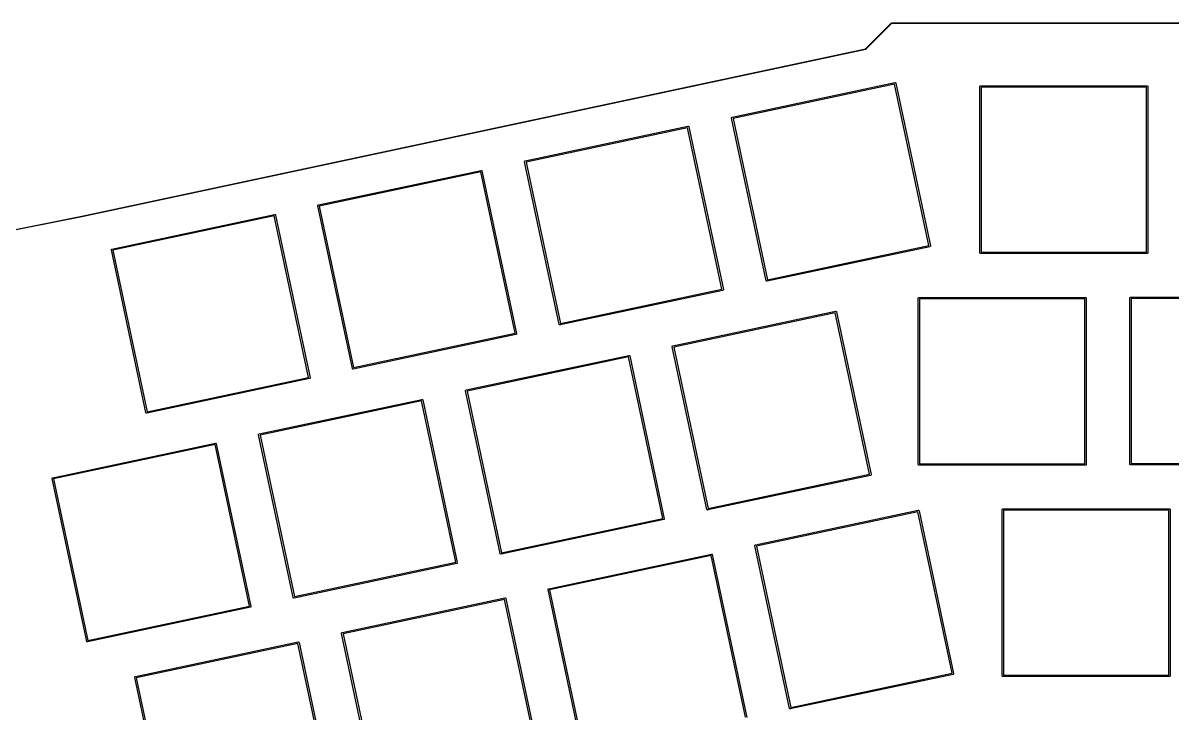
# Model space of a CAD drawing. Extents: x 25 to 394, y -191 to -72.
# Drawn here: x 194.3 to 297.9, y -134.7 to -72.5 of the extents above; entities that cross this region are included whole.
import ezdxf

# ---------------------------------------------------------------- set-up
doc = ezdxf.new("R2010")
doc.units = 0
doc.layers.add('BLACK', color=7, linetype='CONTINUOUS')

msp = doc.modelspace()

# ---------------------------------------------------------------- linework, layer by layer
at = {"layer": 'BLACK', "linetype": 'CONTINUOUS'}
for p, q in [((272.592, -72.4926), (272.593, -72.4916)), ((272.593, -72.4916), (272.595, -72.4898)), ((272.595, -72.4898), (272.597, -72.4885)), ((272.597, -72.4885), (272.599, -72.4873)), ((272.597, -72.4885), (272.597, -72.4885)), ((272.597, -72.4885), (272.597, -72.4885)), ((272.599, -72.4873), (272.601, -72.4862)), ((272.601, -72.4862), (272.603, -72.4855)), ((272.601, -72.4862), (272.601, -72.4862)), ((272.601, -72.4862), (272.601, -72.4862)), ((272.603, -72.4855), (272.606, -72.4847)), ((272.606, -72.4847), (272.608, -72.4845)), ((272.606, -72.4847), (272.606, -72.4847)), ((272.606, -72.4847), (272.606, -72.4847)), ((272.608, -72.4845), (272.611, -72.4843)), ((272.611, -72.4843), (272.612, -72.4844)), ((272.612, -72.4844), (394.174, -72.4869)), ((270.27, -74.8169), (272.592, -72.4926)), ((272.621, -72.5344), (270.301, -74.8565)), ((394.15, -72.5369), (272.621, -72.5344)), ((199.634, -89.8966), (270.27, -74.8169)), ((270.287, -74.8646), (199.645, -89.9453)), ((270.288, -74.8645), (270.287, -74.8646)), ((270.289, -74.8641), (270.288, -74.8645)), ((270.29, -74.8637), (270.289, -74.864)), ((270.289, -74.864), (270.289, -74.8641)), ((270.292, -74.863), (270.29, -74.8637)), ((270.293, -74.8629), (270.292, -74.863)), ((270.292, -74.863), (270.292, -74.863)), ((270.295, -74.8618), (270.293, -74.8629)), ((270.297, -74.8607), (270.295, -74.8618)), ((270.299, -74.859), (270.297, -74.8605)), ((270.297, -74.8605), (270.297, -74.8606)), ((270.297, -74.8606), (270.297, -74.8607)), ((270.3, -74.8583), (270.299, -74.8584)), ((270.299, -74.8584), (270.299, -74.859)), ((270.301, -74.8573), (270.3, -74.8583)), ((270.301, -74.8565), (270.301, -74.8573)), ((258.257, -80.9736), (272.924, -77.8559)), ((272.893, -77.9851), (258.337, -81.0791)), ((275.987, -92.5411), (272.893, -77.9851)), ((272.924, -77.8559), (272.927, -77.855)), ((272.927, -77.855), (272.93, -77.8546)), ((272.93, -77.8546), (272.939, -77.8536)), ((272.93, -77.8546), (272.93, -77.8546)), ((272.939, -77.8536), (272.939, -77.8536)), ((272.939, -77.8536), (272.951, -77.8546)), ((272.951, -77.8546), (272.962, -77.8579)), ((272.962, -77.8579), (272.972, -77.8634)), ((272.972, -77.8634), (272.982, -77.8707)), ((272.982, -77.8707), (272.989, -77.8798)), ((272.989, -77.8798), (272.995, -77.8901)), ((272.995, -77.8901), (272.997, -77.8969)), ((272.997, -77.8969), (272.999, -77.9014)), ((272.999, -77.9014), (272.999, -77.9043)), ((272.999, -77.9043), (276.117, -92.572)), ((280.582, -78.2041), (280.583, -78.1923)), ((280.582, -78.207), (280.582, -78.2041)), ((280.582, -93.2023), (280.582, -78.207)), ((280.583, -78.1923), (280.586, -78.181)), ((280.586, -78.181), (280.592, -78.1706)), ((280.592, -78.1706), (280.599, -78.1614)), ((280.599, -78.1614), (280.609, -78.1539)), ((280.609, -78.1539), (280.619, -78.1484)), ((280.619, -78.1484), (280.63, -78.1449)), ((280.63, -78.1449), (280.639, -78.1441)), ((280.639, -78.1441), (280.642, -78.1438)), ((280.642, -78.1438), (280.645, -78.1441)), ((280.645, -78.1441), (295.64, -78.1441)), ((280.702, -78.2641), (280.702, -93.1453)), ((295.583, -78.2641), (280.702, -78.2641)), ((295.583, -93.1453), (295.583, -78.2641)), ((295.64, -78.1441), (295.643, -78.1438)), ((295.643, -78.1438), (295.646, -78.1441)), ((295.646, -78.1441), (295.646, -78.1441)), ((295.646, -78.1441), (295.655, -78.1449)), ((295.655, -78.1449), (295.666, -78.1484)), ((295.666, -78.1484), (295.677, -78.1539)), ((295.677, -78.1539), (295.686, -78.1614)), ((295.686, -78.1614), (295.693, -78.1706)), ((295.693, -78.1706), (295.699, -78.181)), ((295.699, -78.181), (295.702, -78.1923)), ((295.702, -78.1923), (295.704, -78.2041)), ((295.704, -78.2041), (295.703, -78.207)), ((295.703, -78.207), (295.703, -93.2024)), ((239.6, -84.9106), (254.268, -81.7929)), ((254.268, -81.7929), (254.271, -81.792)), ((254.271, -81.792), (254.274, -81.7916)), ((254.274, -81.7916), (254.282, -81.7906)), ((254.274, -81.7916), (254.274, -81.7916)), ((254.282, -81.7906), (254.282, -81.7906)), ((254.282, -81.7906), (254.294, -81.7916)), ((254.294, -81.7916), (254.294, -81.7916)), ((254.294, -81.7916), (254.306, -81.7949)), ((254.306, -81.7949), (254.316, -81.8004)), ((254.316, -81.8004), (254.325, -81.8077)), ((254.325, -81.8077), (254.333, -81.8168)), ((258.206, -81.0336), (258.207, -81.0219)), ((258.207, -81.0454), (258.206, -81.0336)), ((258.207, -81.0219), (258.21, -81.0105)), ((258.208, -81.0482), (258.207, -81.0454)), ((261.326, -95.7159), (258.208, -81.0482)), ((258.21, -81.0105), (258.216, -81)), ((258.216, -81), (258.223, -80.9908)), ((258.223, -80.9908), (258.232, -80.9832)), ((258.232, -80.9832), (258.242, -80.9775)), ((258.242, -80.9775), (258.251, -80.9748)), ((258.251, -80.9748), (258.254, -80.9739)), ((258.251, -80.9748), (258.251, -80.9748)), ((258.254, -80.9739), (258.257, -80.9736)), ((258.337, -81.0791), (261.431, -95.6351)), ((254.237, -81.9221), (239.681, -85.0161)), ((257.331, -96.4781), (254.237, -81.9221)), ((254.333, -81.8168), (254.339, -81.8271)), ((254.339, -81.8271), (254.342, -81.8384)), ((254.342, -81.8384), (254.343, -81.8413)), ((254.343, -81.8413), (257.46, -96.509)), ((239.576, -84.9202), (239.586, -84.9145)), ((239.586, -84.9145), (239.594, -84.9118)), ((239.594, -84.9118), (239.595, -84.9118)), ((239.595, -84.9118), (239.597, -84.9109)), ((239.597, -84.9109), (239.6, -84.9106)), ((220.957, -88.8857), (235.624, -85.768)), ((235.593, -85.8972), (221.037, -88.9912)), ((238.687, -100.453), (235.593, -85.8972)), ((235.624, -85.768), (235.627, -85.7671)), ((235.627, -85.7671), (235.63, -85.7667)), ((235.63, -85.7667), (235.639, -85.7657)), ((235.63, -85.7667), (235.63, -85.7667)), ((235.639, -85.7657), (235.639, -85.7657)), ((235.639, -85.7657), (235.65, -85.7667)), ((235.65, -85.7667), (235.651, -85.7667)), ((235.651, -85.7667), (235.662, -85.77)), ((235.662, -85.77), (235.673, -85.7755)), ((235.673, -85.7755), (235.682, -85.7828)), ((235.682, -85.7828), (235.689, -85.7919)), ((235.689, -85.7919), (235.695, -85.8022)), ((235.695, -85.8022), (235.699, -85.8135)), ((235.699, -85.8135), (235.699, -85.8164)), ((235.699, -85.8164), (238.817, -100.484)), ((239.55, -84.9706), (239.551, -84.9589)), ((239.551, -84.9824), (239.55, -84.9706)), ((239.551, -84.9589), (239.554, -84.9475)), ((239.552, -84.9852), (239.551, -84.9824)), ((242.669, -99.6529), (239.552, -84.9852)), ((239.554, -84.9475), (239.559, -84.937)), ((239.559, -84.937), (239.567, -84.9278)), ((239.567, -84.9278), (239.576, -84.9202)), ((239.681, -85.0161), (242.775, -99.5721)), ((220.906, -88.9457), (220.907, -88.934)), ((220.907, -88.9575), (220.906, -88.9457)), ((220.907, -88.934), (220.91, -88.9226)), ((220.908, -88.9603), (220.907, -88.9575)), ((224.026, -103.628), (220.908, -88.9603)), ((220.91, -88.9226), (220.916, -88.9121)), ((220.916, -88.9121), (220.923, -88.9029)), ((220.923, -88.9029), (220.932, -88.8953)), ((220.932, -88.8953), (220.942, -88.8896)), ((220.942, -88.8896), (220.951, -88.8869)), ((220.951, -88.8869), (220.954, -88.886)), ((220.951, -88.8869), (220.951, -88.8869)), ((220.954, -88.886), (220.957, -88.8857)), ((221.037, -88.9912), (224.131, -103.547)), ((191.699, -91.4836), (199.634, -89.8966)), ((199.643, -89.9458), (191.708, -91.5329)), ((199.644, -89.9456), (199.643, -89.9458)), ((199.643, -89.9458), (199.643, -89.9458)), ((199.645, -89.9454), (199.644, -89.9456)), ((199.645, -89.9453), (199.645, -89.9454)), ((202.351, -92.8608), (217.019, -89.7431)), ((216.988, -89.8723), (202.432, -92.9663)), ((220.082, -104.428), (216.988, -89.8723)), ((217.019, -89.7431), (217.022, -89.7422)), ((217.022, -89.7422), (217.025, -89.7418)), ((217.025, -89.7418), (217.033, -89.7408)), ((217.025, -89.7418), (217.025, -89.7418)), ((217.033, -89.7408), (217.033, -89.7408)), ((217.033, -89.7408), (217.045, -89.7418)), ((217.045, -89.7418), (217.045, -89.7418)), ((217.045, -89.7418), (217.057, -89.7451)), ((217.057, -89.7451), (217.067, -89.7506)), ((217.067, -89.7506), (217.076, -89.7579)), ((217.076, -89.7579), (217.084, -89.767)), ((217.084, -89.767), (217.09, -89.7773)), ((217.09, -89.7773), (217.093, -89.7886)), ((217.093, -89.7886), (217.093, -89.7915)), ((217.093, -89.7915), (220.211, -104.459)), ((202.3, -92.9209), (202.301, -92.9091)), ((202.301, -92.9273), (202.3, -92.9209)), ((202.301, -92.9091), (202.305, -92.8977)), ((202.302, -92.9326), (202.301, -92.9273)), ((202.303, -92.9354), (202.302, -92.9326)), ((205.42, -107.603), (202.303, -92.9354)), ((202.305, -92.8977), (202.31, -92.8872)), ((202.31, -92.8872), (202.318, -92.878)), ((202.318, -92.878), (202.327, -92.8704)), ((202.327, -92.8704), (202.337, -92.8647)), ((202.337, -92.8647), (202.339, -92.8641)), ((202.339, -92.8641), (202.345, -92.862)), ((202.345, -92.862), (202.348, -92.8611)), ((202.345, -92.862), (202.345, -92.862)), ((202.348, -92.8611), (202.351, -92.8608)), ((202.432, -92.9663), (205.526, -107.522)), ((276.068, -92.6467), (261.4, -95.7644)), ((261.431, -95.6351), (275.987, -92.5411)), ((276.071, -92.6463), (276.068, -92.6467)), ((276.074, -92.6454), (276.071, -92.6463)), ((276.082, -92.6427), (276.074, -92.6454)), ((276.074, -92.6454), (276.074, -92.6454)), ((276.093, -92.637), (276.082, -92.6427)), ((276.102, -92.6294), (276.093, -92.637)), ((276.109, -92.6202), (276.102, -92.6294)), ((276.115, -92.6097), (276.109, -92.6202)), ((276.118, -92.5983), (276.115, -92.6097)), ((276.117, -92.572), (276.117, -92.5748)), ((276.117, -92.5748), (276.118, -92.5778)), ((276.118, -92.5778), (276.118, -92.5778)), ((276.118, -92.5778), (276.118, -92.5796)), ((276.118, -92.5796), (276.119, -92.5866)), ((276.119, -92.5866), (276.118, -92.5983)), ((280.582, -93.2053), (280.582, -93.2023)), ((280.702, -93.1453), (295.583, -93.1453)), ((295.703, -93.2024), (295.704, -93.2053)), ((280.583, -93.2171), (280.582, -93.2053)), ((280.586, -93.2284), (280.583, -93.2171)), ((280.592, -93.2388), (280.586, -93.2284)), ((280.599, -93.2479), (280.592, -93.2388)), ((280.609, -93.2554), (280.599, -93.2479)), ((280.619, -93.261), (280.609, -93.2554)), ((280.63, -93.2644), (280.619, -93.261)), ((280.639, -93.2653), (280.63, -93.2644)), ((280.642, -93.2656), (280.639, -93.2653)), ((280.639, -93.2653), (280.639, -93.2653)), ((280.645, -93.2653), (280.642, -93.2656)), ((295.64, -93.2653), (280.645, -93.2653)), ((295.643, -93.2656), (295.64, -93.2653)), ((295.655, -93.2644), (295.643, -93.2656)), ((295.666, -93.261), (295.655, -93.2644)), ((295.677, -93.2554), (295.666, -93.261)), ((295.686, -93.2479), (295.677, -93.2554)), ((295.693, -93.2388), (295.686, -93.2479)), ((295.699, -93.2284), (295.693, -93.2388)), ((295.702, -93.2171), (295.699, -93.2284)), ((295.703, -93.2082), (295.702, -93.2171)), ((295.704, -93.2053), (295.703, -93.2082)), ((261.326, -95.7188), (261.326, -95.7159)), ((261.327, -95.7216), (261.326, -95.7188)), ((261.33, -95.7301), (261.327, -95.7216)), ((261.327, -95.7216), (261.327, -95.7216)), ((261.335, -95.7404), (261.33, -95.7301)), ((261.343, -95.7495), (261.335, -95.7404)), ((261.352, -95.7569), (261.343, -95.7495)), ((261.363, -95.7623), (261.352, -95.7569)), ((261.374, -95.7656), (261.363, -95.7623)), ((261.386, -95.7666), (261.374, -95.7656)), ((261.395, -95.7656), (261.386, -95.7666)), ((261.398, -95.7653), (261.395, -95.7656)), ((261.395, -95.7656), (261.395, -95.7656)), ((261.4, -95.7644), (261.398, -95.7653)), ((257.412, -96.5837), (242.744, -99.7014)), ((242.775, -99.5721), (257.331, -96.4781)), ((257.415, -96.5833), (257.412, -96.5837)), ((257.418, -96.5824), (257.415, -96.5833)), ((257.426, -96.5797), (257.418, -96.5824)), ((257.418, -96.5824), (257.418, -96.5824)), ((257.436, -96.574), (257.426, -96.5797)), ((257.445, -96.5664), (257.436, -96.574)), ((257.453, -96.5572), (257.445, -96.5664)), ((257.458, -96.5467), (257.453, -96.5572)), ((257.461, -96.5353), (257.458, -96.5467)), ((257.46, -96.509), (257.461, -96.5118)), ((257.461, -96.5118), (257.463, -96.5236)), ((257.463, -96.5236), (257.461, -96.5353)), ((275.032, -97.2795), (275.033, -97.2677)), ((275.032, -97.2824), (275.032, -97.2795)), ((275.032, -112.278), (275.032, -97.2824)), ((275.033, -97.2677), (275.036, -97.2564)), ((275.036, -97.2564), (275.042, -97.246)), ((275.042, -97.246), (275.05, -97.2368)), ((275.05, -97.2368), (275.059, -97.2293)), ((275.059, -97.2293), (275.069, -97.2238)), ((275.069, -97.2238), (275.08, -97.2203)), ((275.08, -97.2203), (275.089, -97.2195)), ((275.089, -97.2195), (275.092, -97.2192)), ((275.092, -97.2192), (275.095, -97.2195)), ((275.095, -97.2195), (290.09, -97.2195)), ((275.152, -97.3395), (275.152, -112.221)), ((290.033, -97.3395), (275.152, -97.3395)), ((290.033, -112.221), (290.033, -97.3395)), ((290.09, -97.2195), (290.093, -97.2192)), ((290.093, -97.2192), (290.096, -97.2195)), ((290.096, -97.2195), (290.096, -97.2195)), ((290.096, -97.2195), (290.105, -97.2203)), ((290.105, -97.2203), (290.116, -97.2238)), ((290.116, -97.2238), (290.127, -97.2293)), ((290.127, -97.2293), (290.136, -97.2368)), ((290.136, -97.2368), (290.144, -97.246)), ((290.144, -97.246), (290.149, -97.2564)), ((290.149, -97.2564), (290.153, -97.2677)), ((290.153, -97.2677), (290.154, -97.2795)), ((290.154, -97.2795), (290.153, -97.2824)), ((290.153, -97.2824), (290.153, -112.278)), ((294.107, -97.2541), (294.108, -97.2423)), ((294.108, -97.257), (294.107, -97.2541)), ((294.108, -97.2423), (294.112, -97.231)), ((294.108, -112.252), (294.108, -97.257)), ((294.112, -97.231), (294.117, -97.2206)), ((294.117, -97.2206), (294.125, -97.2114)), ((294.125, -97.2114), (294.134, -97.2039)), ((294.134, -97.2039), (294.144, -97.1984)), ((294.144, -97.1984), (294.156, -97.1949)), ((294.156, -97.1949), (294.165, -97.1941)), ((294.165, -97.1941), (294.168, -97.1938)), ((294.168, -97.1938), (294.171, -97.1941)), ((294.171, -97.1941), (309.166, -97.1941)), ((294.228, -97.3141), (294.228, -112.195)), ((309.109, -97.3141), (294.228, -97.3141)), ((252.91, -101.586), (267.578, -98.468)), ((267.547, -98.5972), (252.991, -101.691)), ((270.641, -113.153), (267.547, -98.5972)), ((267.578, -98.468), (267.58, -98.4671)), ((267.58, -98.4671), (267.583, -98.4667)), ((267.583, -98.4667), (267.592, -98.4657)), ((267.583, -98.4667), (267.583, -98.4667)), ((267.592, -98.4657), (267.592, -98.4657)), ((267.592, -98.4657), (267.604, -98.4667)), ((267.604, -98.4667), (267.604, -98.4667)), ((267.604, -98.4667), (267.615, -98.47)), ((267.615, -98.47), (267.626, -98.4755)), ((267.626, -98.4755), (267.635, -98.4828)), ((267.635, -98.4828), (267.643, -98.4919)), ((267.643, -98.4919), (267.648, -98.5022)), ((267.648, -98.5022), (267.652, -98.5135)), ((267.652, -98.5135), (267.652, -98.5164)), ((267.652, -98.5164), (270.77, -113.184)), ((242.67, -99.6558), (242.669, -99.6529)), ((242.671, -99.6586), (242.67, -99.6558)), ((242.673, -99.6671), (242.671, -99.6586)), ((242.671, -99.6586), (242.671, -99.6586)), ((242.679, -99.6774), (242.673, -99.6671)), ((242.687, -99.6865), (242.679, -99.6774)), ((242.696, -99.6938), (242.687, -99.6865)), ((242.706, -99.6993), (242.696, -99.6938)), ((242.718, -99.7026), (242.706, -99.6993)), ((242.73, -99.7036), (242.718, -99.7026)), ((242.738, -99.7026), (242.73, -99.7036)), ((242.741, -99.7023), (242.738, -99.7026)), ((242.738, -99.7026), (242.738, -99.7026)), ((242.744, -99.7014), (242.741, -99.7023)), ((238.768, -100.559), (224.101, -103.676)), ((224.131, -103.547), (238.687, -100.453)), ((238.771, -100.558), (238.768, -100.559)), ((238.774, -100.558), (238.771, -100.558)), ((238.782, -100.555), (238.774, -100.558)), ((238.774, -100.558), (238.774, -100.558)), ((238.793, -100.549), (238.782, -100.555)), ((238.802, -100.542), (238.793, -100.549)), ((238.809, -100.532), (238.802, -100.542)), ((238.815, -100.522), (238.809, -100.532)), ((238.818, -100.51), (238.815, -100.522)), ((238.817, -100.484), (238.818, -100.487)), ((238.818, -100.487), (238.819, -100.499)), ((238.819, -100.499), (238.818, -100.51)), ((234.279, -105.561), (248.947, -102.443)), ((248.947, -102.443), (248.949, -102.442)), ((248.949, -102.442), (248.952, -102.442)), ((248.952, -102.442), (248.961, -102.441)), ((248.952, -102.442), (248.952, -102.442)), ((248.961, -102.441), (248.961, -102.441)), ((248.961, -102.441), (248.973, -102.442)), ((248.973, -102.442), (248.973, -102.442)), ((248.973, -102.442), (248.984, -102.445)), ((248.984, -102.445), (248.995, -102.451)), ((248.995, -102.451), (249.004, -102.458)), ((249.004, -102.458), (249.012, -102.467)), ((249.012, -102.467), (249.017, -102.477)), ((249.017, -102.477), (249.021, -102.489)), ((249.021, -102.489), (249.021, -102.492)), ((249.021, -102.492), (252.139, -117.159)), ((252.859, -101.646), (252.86, -101.634)), ((252.86, -101.657), (252.859, -101.646)), ((252.86, -101.634), (252.863, -101.623)), ((252.861, -101.66), (252.86, -101.657)), ((255.979, -116.328), (252.861, -101.66)), ((252.863, -101.623), (252.869, -101.612)), ((252.869, -101.612), (252.876, -101.603)), ((252.876, -101.603), (252.885, -101.595)), ((252.885, -101.595), (252.896, -101.59)), ((252.896, -101.59), (252.904, -101.587)), ((252.904, -101.587), (252.907, -101.586)), ((252.904, -101.587), (252.904, -101.587)), ((252.907, -101.586), (252.91, -101.586)), ((252.991, -101.691), (256.085, -116.247)), ((248.916, -102.572), (234.36, -105.666)), ((252.01, -117.128), (248.916, -102.572)), ((220.163, -104.534), (205.495, -107.652)), ((205.526, -107.522), (220.082, -104.428)), ((220.166, -104.534), (220.163, -104.534)), ((220.168, -104.533), (220.166, -104.534)), ((220.177, -104.53), (220.168, -104.533)), ((220.168, -104.533), (220.168, -104.533)), ((220.187, -104.524), (220.177, -104.53)), ((220.196, -104.517), (220.187, -104.524)), ((220.204, -104.507), (220.196, -104.517)), ((220.209, -104.497), (220.204, -104.507)), ((220.212, -104.486), (220.209, -104.497)), ((220.211, -104.459), (220.212, -104.462)), ((220.212, -104.462), (220.213, -104.474)), ((220.213, -104.474), (220.212, -104.486)), ((224.026, -103.631), (224.026, -103.628)), ((224.027, -103.634), (224.026, -103.631)), ((224.03, -103.642), (224.027, -103.634)), ((224.027, -103.634), (224.027, -103.634)), ((224.036, -103.653), (224.03, -103.642)), ((224.043, -103.662), (224.036, -103.653)), ((224.052, -103.669), (224.043, -103.662)), ((224.063, -103.674), (224.052, -103.669)), ((224.074, -103.678), (224.063, -103.674)), ((224.086, -103.679), (224.074, -103.678)), ((224.095, -103.678), (224.086, -103.679)), ((224.098, -103.677), (224.095, -103.678)), ((224.095, -103.678), (224.095, -103.678)), ((224.101, -103.676), (224.098, -103.677)), ((234.228, -105.621), (234.229, -105.609)), ((234.23, -105.633), (234.228, -105.621)), ((234.229, -105.609), (234.233, -105.598)), ((234.233, -105.598), (234.238, -105.587)), ((234.238, -105.587), (234.245, -105.578)), ((234.245, -105.578), (234.254, -105.57)), ((234.254, -105.57), (234.265, -105.565)), ((234.265, -105.565), (234.273, -105.562)), ((234.273, -105.562), (234.276, -105.561)), ((234.273, -105.562), (234.273, -105.562)), ((234.276, -105.561), (234.279, -105.561)), ((215.623, -109.523), (230.29, -106.405)), ((230.259, -106.535), (215.703, -109.629)), ((233.353, -121.091), (230.259, -106.535)), ((230.29, -106.405), (230.293, -106.405)), ((230.293, -106.405), (230.296, -106.404)), ((230.296, -106.404), (230.305, -106.403)), ((230.296, -106.404), (230.296, -106.404)), ((230.305, -106.403), (230.305, -106.403)), ((230.305, -106.403), (230.316, -106.404)), ((230.316, -106.404), (230.317, -106.404)), ((230.317, -106.404), (230.328, -106.408)), ((230.328, -106.408), (230.339, -106.413)), ((230.339, -106.413), (230.348, -106.42)), ((230.348, -106.42), (230.355, -106.429)), ((230.355, -106.429), (230.361, -106.44)), ((230.361, -106.44), (230.365, -106.451)), ((230.365, -106.451), (230.365, -106.454)), ((230.365, -106.454), (233.483, -121.122)), ((234.23, -105.635), (234.23, -105.633)), ((237.348, -120.303), (234.23, -105.635)), ((234.36, -105.666), (237.454, -120.222)), ((205.421, -107.606), (205.42, -107.603)), ((205.422, -107.609), (205.421, -107.606)), ((205.424, -107.617), (205.422, -107.609)), ((205.422, -107.609), (205.422, -107.609)), ((205.43, -107.628), (205.424, -107.617)), ((205.438, -107.637), (205.43, -107.628)), ((205.447, -107.644), (205.438, -107.637)), ((205.457, -107.649), (205.447, -107.644)), ((205.469, -107.653), (205.457, -107.649)), ((205.48, -107.654), (205.469, -107.653)), ((205.489, -107.653), (205.48, -107.654)), ((205.492, -107.652), (205.489, -107.653)), ((205.489, -107.653), (205.489, -107.653)), ((205.495, -107.652), (205.492, -107.652)), ((215.572, -109.583), (215.573, -109.571)), ((215.573, -109.595), (215.572, -109.583)), ((215.573, -109.571), (215.576, -109.56)), ((215.574, -109.598), (215.573, -109.595)), ((218.692, -124.265), (215.574, -109.598)), ((215.576, -109.56), (215.582, -109.55)), ((215.582, -109.55), (215.589, -109.54)), ((215.589, -109.54), (215.598, -109.533)), ((215.598, -109.533), (215.608, -109.527)), ((215.608, -109.527), (215.617, -109.524)), ((215.617, -109.524), (215.62, -109.523)), ((215.617, -109.524), (215.617, -109.524)), ((215.62, -109.523), (215.623, -109.523)), ((215.703, -109.629), (218.797, -124.185)), ((197.017, -113.473), (211.685, -110.355)), ((211.654, -110.484), (197.098, -113.578)), ((214.748, -125.04), (211.654, -110.484)), ((211.685, -110.355), (211.688, -110.354)), ((211.688, -110.354), (211.691, -110.354)), ((211.691, -110.354), (211.699, -110.353)), ((211.691, -110.354), (211.691, -110.354)), ((211.699, -110.353), (211.699, -110.353)), ((211.699, -110.353), (211.711, -110.354)), ((211.711, -110.354), (211.711, -110.354)), ((211.711, -110.354), (211.723, -110.357)), ((211.723, -110.357), (211.733, -110.363)), ((211.733, -110.363), (211.742, -110.37)), ((211.742, -110.37), (211.75, -110.379)), ((211.75, -110.379), (211.756, -110.389)), ((211.756, -110.389), (211.759, -110.401)), ((211.759, -110.401), (211.759, -110.404)), ((211.759, -110.404), (214.877, -125.071)), ((275.032, -112.281), (275.032, -112.278)), ((275.033, -112.292), (275.032, -112.281)), ((275.036, -112.304), (275.033, -112.292)), ((275.042, -112.314), (275.036, -112.304)), ((275.05, -112.323), (275.042, -112.314)), ((275.059, -112.331), (275.05, -112.323)), ((275.069, -112.336), (275.059, -112.331)), ((275.08, -112.34), (275.069, -112.336)), ((275.089, -112.341), (275.08, -112.34)), ((275.092, -112.341), (275.089, -112.341)), ((275.089, -112.341), (275.089, -112.341)), ((275.095, -112.341), (275.092, -112.341)), ((290.09, -112.341), (275.095, -112.341)), ((275.152, -112.221), (290.033, -112.221)), ((290.093, -112.341), (290.09, -112.341)), ((290.105, -112.34), (290.093, -112.341)), ((290.116, -112.336), (290.105, -112.34)), ((290.127, -112.331), (290.116, -112.336)), ((290.136, -112.323), (290.127, -112.331)), ((290.144, -112.314), (290.136, -112.323)), ((290.149, -112.304), (290.144, -112.314)), ((290.153, -112.292), (290.149, -112.304)), ((290.153, -112.278), (290.154, -112.281)), ((290.154, -112.281), (290.153, -112.284)), ((290.153, -112.284), (290.153, -112.292)), ((294.107, -112.255), (294.108, -112.252)), ((294.108, -112.267), (294.107, -112.255)), ((294.112, -112.278), (294.108, -112.267)), ((294.117, -112.289), (294.112, -112.278)), ((294.125, -112.298), (294.117, -112.289)), ((294.134, -112.305), (294.125, -112.298)), ((294.144, -112.311), (294.134, -112.305)), ((294.156, -112.314), (294.144, -112.311)), ((294.165, -112.315), (294.156, -112.314)), ((294.168, -112.316), (294.165, -112.315)), ((294.165, -112.315), (294.165, -112.315)), ((294.171, -112.315), (294.168, -112.316)), ((309.166, -112.315), (294.171, -112.315)), ((294.228, -112.195), (309.109, -112.195)), ((196.966, -113.533), (196.967, -113.521)), ((196.967, -113.537), (196.966, -113.533)), ((196.967, -113.521), (196.971, -113.51)), ((196.968, -113.545), (196.967, -113.537)), ((196.969, -113.548), (196.968, -113.545)), ((200.086, -128.215), (196.969, -113.548)), ((196.971, -113.51), (196.976, -113.499)), ((196.976, -113.499), (196.984, -113.49)), ((196.984, -113.49), (196.993, -113.482)), ((196.993, -113.482), (197.003, -113.477)), ((197.003, -113.477), (197.007, -113.475)), ((197.007, -113.475), (197.011, -113.474)), ((197.011, -113.474), (197.014, -113.473)), ((197.011, -113.474), (197.011, -113.474)), ((197.014, -113.473), (197.017, -113.473)), ((197.098, -113.578), (200.192, -128.134)), ((270.721, -113.259), (256.054, -116.376)), ((256.085, -116.247), (270.641, -113.153)), ((270.724, -113.258), (270.721, -113.259)), ((270.727, -113.258), (270.724, -113.258)), ((270.736, -113.255), (270.727, -113.258)), ((270.727, -113.258), (270.727, -113.258)), ((270.746, -113.249), (270.736, -113.255)), ((270.755, -113.242), (270.746, -113.249)), ((270.762, -113.232), (270.755, -113.242)), ((270.768, -113.222), (270.762, -113.232)), ((270.771, -113.21), (270.768, -113.222)), ((270.77, -113.184), (270.771, -113.187)), ((270.771, -113.187), (270.772, -113.199)), ((270.772, -113.199), (270.771, -113.21)), ((255.979, -116.331), (255.979, -116.328)), ((255.98, -116.334), (255.979, -116.331)), ((255.983, -116.342), (255.98, -116.334)), ((255.98, -116.334), (255.98, -116.334)), ((255.989, -116.353), (255.983, -116.342)), ((255.996, -116.362), (255.989, -116.353)), ((256.006, -116.369), (255.996, -116.362)), ((256.016, -116.374), (256.006, -116.369)), ((256.027, -116.378), (256.016, -116.374)), ((256.039, -116.379), (256.027, -116.378)), ((256.048, -116.378), (256.039, -116.379)), ((256.051, -116.377), (256.048, -116.378)), ((256.048, -116.378), (256.048, -116.378)), ((256.054, -116.376), (256.051, -116.377)), ((260.352, -119.518), (275.02, -116.4)), ((274.989, -116.53), (260.433, -119.624)), ((278.083, -131.086), (274.989, -116.53)), ((275.02, -116.4), (275.023, -116.399)), ((275.023, -116.399), (275.025, -116.399)), ((275.025, -116.399), (275.034, -116.398)), ((275.025, -116.399), (275.025, -116.399)), ((275.034, -116.398), (275.034, -116.398)), ((275.034, -116.398), (275.046, -116.399)), ((275.046, -116.399), (275.046, -116.399)), ((275.046, -116.399), (275.057, -116.402)), ((275.057, -116.402), (275.068, -116.408)), ((275.068, -116.408), (275.077, -116.415)), ((275.077, -116.415), (275.085, -116.424)), ((275.085, -116.424), (275.09, -116.435)), ((275.09, -116.435), (275.094, -116.446)), ((275.094, -116.446), (275.094, -116.449)), ((275.094, -116.449), (278.212, -131.117)), ((282.601, -116.329), (282.602, -116.318)), ((282.601, -116.332), (282.601, -116.329)), ((282.601, -131.328), (282.601, -116.332)), ((282.602, -116.318), (282.606, -116.306)), ((282.606, -116.306), (282.611, -116.296)), ((282.611, -116.296), (282.619, -116.287)), ((282.619, -116.287), (282.628, -116.279)), ((282.628, -116.279), (282.638, -116.274)), ((282.638, -116.274), (282.65, -116.27)), ((282.65, -116.27), (282.658, -116.269)), ((282.658, -116.269), (282.661, -116.269)), ((282.661, -116.269), (282.664, -116.269)), ((282.664, -116.269), (297.66, -116.269)), ((282.721, -116.389), (282.721, -131.271)), ((297.603, -116.389), (282.721, -116.389)), ((297.603, -131.271), (297.603, -116.389)), ((297.66, -116.269), (297.663, -116.269)), ((297.663, -116.269), (297.666, -116.269)), ((297.666, -116.269), (297.666, -116.269)), ((297.666, -116.269), (297.674, -116.27)), ((297.674, -116.27), (297.686, -116.274)), ((297.686, -116.274), (297.696, -116.279)), ((297.696, -116.279), (297.705, -116.287)), ((297.705, -116.287), (297.713, -116.296)), ((297.713, -116.296), (297.718, -116.306)), ((297.718, -116.306), (297.722, -116.318)), ((297.722, -116.318), (297.723, -116.329)), ((297.723, -116.329), (297.723, -116.332)), ((297.723, -116.332), (297.723, -131.328)), ((252.091, -117.234), (237.423, -120.352)), ((237.454, -120.222), (252.01, -117.128)), ((252.093, -117.234), (252.091, -117.234)), ((252.096, -117.233), (252.093, -117.234)), ((252.105, -117.23), (252.096, -117.233)), ((252.096, -117.233), (252.096, -117.233)), ((252.115, -117.224), (252.105, -117.23)), ((252.124, -117.217), (252.115, -117.224)), ((252.131, -117.207), (252.124, -117.217)), ((252.137, -117.197), (252.131, -117.207)), ((252.14, -117.186), (252.137, -117.197)), ((252.139, -117.159), (252.14, -117.162)), ((252.14, -117.162), (252.141, -117.174)), ((252.141, -117.174), (252.14, -117.186)), ((260.301, -119.578), (260.302, -119.566)), ((260.303, -119.59), (260.301, -119.578)), ((260.302, -119.566), (260.306, -119.555)), ((260.304, -119.593), (260.303, -119.59)), ((263.421, -134.26), (260.304, -119.593)), ((260.306, -119.555), (260.311, -119.545)), ((260.311, -119.545), (260.318, -119.535)), ((260.318, -119.535), (260.328, -119.528)), ((260.328, -119.528), (260.338, -119.522)), ((260.338, -119.522), (260.346, -119.519)), ((260.346, -119.519), (260.349, -119.518)), ((260.346, -119.519), (260.346, -119.519)), ((260.349, -119.518), (260.352, -119.518)), ((260.433, -119.624), (263.527, -134.18)), ((218.797, -124.185), (233.353, -121.091)), ((233.481, -121.159), (233.475, -121.17)), ((233.484, -121.148), (233.481, -121.159)), ((233.483, -121.122), (233.484, -121.124)), ((233.484, -121.124), (233.484, -121.127)), ((233.484, -121.127), (233.484, -121.127)), ((233.484, -121.127), (233.485, -121.135)), ((233.485, -121.136), (233.484, -121.148)), ((233.485, -121.135), (233.485, -121.136)), ((237.349, -120.306), (237.348, -120.303)), ((237.349, -120.309), (237.349, -120.306)), ((237.352, -120.317), (237.349, -120.309)), ((237.349, -120.309), (237.349, -120.309)), ((237.358, -120.328), (237.352, -120.317)), ((237.365, -120.337), (237.358, -120.328)), ((237.375, -120.344), (237.365, -120.337)), ((237.385, -120.349), (237.375, -120.344)), ((237.397, -120.353), (237.385, -120.349)), ((237.408, -120.354), (237.397, -120.353)), ((237.417, -120.353), (237.408, -120.354)), ((237.42, -120.352), (237.417, -120.353)), ((237.417, -120.353), (237.417, -120.353)), ((237.423, -120.352), (237.42, -120.352)), ((241.721, -123.468), (256.389, -120.35)), ((256.358, -120.479), (241.802, -123.573)), ((259.452, -135.035), (256.358, -120.479)), ((256.389, -120.35), (256.392, -120.349)), ((256.392, -120.349), (256.395, -120.349)), ((256.395, -120.349), (256.403, -120.348)), ((256.395, -120.349), (256.395, -120.349)), ((256.403, -120.348), (256.403, -120.348)), ((256.403, -120.348), (256.415, -120.349)), ((256.415, -120.349), (256.415, -120.349)), ((256.415, -120.349), (256.427, -120.352)), ((256.427, -120.352), (256.437, -120.358)), ((256.437, -120.358), (256.446, -120.365)), ((256.446, -120.365), (256.454, -120.374)), ((256.454, -120.374), (256.46, -120.384)), ((256.46, -120.384), (256.463, -120.396)), ((256.463, -120.396), (256.463, -120.399)), ((256.463, -120.399), (259.581, -135.066)), ((233.434, -121.196), (218.767, -124.314)), ((233.437, -121.196), (233.434, -121.196)), ((233.44, -121.195), (233.437, -121.196)), ((233.448, -121.192), (233.44, -121.195)), ((233.44, -121.195), (233.44, -121.195)), ((233.459, -121.187), (233.448, -121.192)), ((233.468, -121.179), (233.459, -121.187)), ((233.475, -121.17), (233.468, -121.179)), ((218.692, -124.268), (218.692, -124.265)), ((218.693, -124.271), (218.692, -124.268)), ((218.696, -124.28), (218.693, -124.271)), ((218.693, -124.271), (218.693, -124.271)), ((241.67, -123.528), (241.671, -123.516)), ((241.672, -123.54), (241.67, -123.528)), ((241.671, -123.516), (241.675, -123.505)), ((241.673, -123.542), (241.672, -123.54)), ((244.79, -138.21), (241.673, -123.542)), ((241.675, -123.505), (241.68, -123.494)), ((241.68, -123.494), (241.688, -123.485)), ((241.688, -123.485), (241.697, -123.477)), ((241.697, -123.477), (241.707, -123.472)), ((241.707, -123.472), (241.715, -123.469)), ((241.715, -123.469), (241.718, -123.468)), ((241.715, -123.469), (241.715, -123.469)), ((241.718, -123.468), (241.721, -123.468)), ((241.802, -123.573), (244.896, -138.129)), ((214.829, -125.146), (200.161, -128.264)), ((200.192, -128.134), (214.748, -125.04)), ((214.832, -125.146), (214.829, -125.146)), ((214.834, -125.145), (214.832, -125.146)), ((214.843, -125.142), (214.834, -125.145)), ((214.834, -125.145), (214.834, -125.145)), ((214.853, -125.136), (214.843, -125.142)), ((214.862, -125.129), (214.853, -125.136)), ((214.87, -125.119), (214.862, -125.129)), ((214.875, -125.109), (214.87, -125.119)), ((214.878, -125.098), (214.875, -125.109)), ((214.877, -125.071), (214.878, -125.074)), ((214.878, -125.074), (214.879, -125.086)), ((214.879, -125.086), (214.878, -125.098)), ((218.702, -124.29), (218.696, -124.28)), ((218.709, -124.299), (218.702, -124.29)), ((218.718, -124.306), (218.709, -124.299)), ((218.729, -124.312), (218.718, -124.306)), ((218.74, -124.315), (218.729, -124.312)), ((218.752, -124.316), (218.74, -124.315)), ((218.761, -124.315), (218.752, -124.316)), ((218.764, -124.315), (218.761, -124.315)), ((218.761, -124.315), (218.761, -124.315)), ((218.767, -124.314), (218.764, -124.315)), ((223.103, -127.417), (237.771, -124.3)), ((237.74, -124.429), (223.184, -127.523)), ((240.834, -138.985), (237.74, -124.429)), ((237.771, -124.3), (237.773, -124.299)), ((237.773, -124.299), (237.776, -124.299)), ((237.776, -124.299), (237.785, -124.298)), ((237.776, -124.299), (237.776, -124.299)), ((237.785, -124.298), (237.785, -124.298)), ((237.785, -124.298), (237.797, -124.299)), ((237.797, -124.299), (237.797, -124.299)), ((237.797, -124.299), (237.808, -124.302)), ((237.808, -124.302), (237.819, -124.307)), ((237.819, -124.307), (237.828, -124.315)), ((237.828, -124.315), (237.836, -124.324)), ((237.836, -124.324), (237.841, -124.334)), ((237.841, -124.334), (237.845, -124.345)), ((237.845, -124.345), (237.845, -124.348)), ((237.845, -124.348), (240.963, -139.016)), ((200.087, -128.218), (200.086, -128.215)), ((200.088, -128.221), (200.087, -128.218)), ((200.09, -128.229), (200.088, -128.221)), ((200.088, -128.221), (200.088, -128.221)), ((200.096, -128.24), (200.09, -128.229)), ((200.104, -128.249), (200.096, -128.24)), ((200.113, -128.256), (200.104, -128.249)), ((200.123, -128.262), (200.113, -128.256)), ((200.135, -128.265), (200.123, -128.262)), ((200.146, -128.266), (200.135, -128.265)), ((200.155, -128.265), (200.146, -128.266)), ((200.158, -128.265), (200.155, -128.265)), ((200.155, -128.265), (200.155, -128.265)), ((200.161, -128.264), (200.158, -128.265)), ((204.472, -131.387), (219.14, -128.27)), ((219.109, -128.399), (204.553, -131.493)), ((222.203, -142.955), (219.109, -128.399)), ((219.14, -128.27), (219.143, -128.269)), ((219.143, -128.269), (219.145, -128.269)), ((219.145, -128.269), (219.154, -128.268)), ((219.145, -128.269), (219.145, -128.269)), ((219.154, -128.268), (219.154, -128.268)), ((219.154, -128.268), (219.166, -128.269)), ((219.166, -128.269), (219.166, -128.269)), ((219.166, -128.269), (219.177, -128.272)), ((219.177, -128.272), (219.188, -128.277)), ((219.188, -128.277), (219.197, -128.285)), ((219.197, -128.285), (219.205, -128.294)), ((219.205, -128.294), (219.21, -128.304)), ((219.21, -128.304), (219.214, -128.315)), ((219.214, -128.315), (219.214, -128.318)), ((219.214, -128.318), (222.332, -142.986)), ((223.052, -127.478), (223.053, -127.466)), ((223.054, -127.489), (223.052, -127.478)), ((223.053, -127.466), (223.057, -127.454)), ((223.054, -127.492), (223.054, -127.489)), ((226.172, -142.16), (223.054, -127.492)), ((223.057, -127.454), (223.062, -127.444)), ((223.062, -127.444), (223.069, -127.435)), ((223.069, -127.435), (223.078, -127.427)), ((223.078, -127.427), (223.089, -127.421)), ((223.089, -127.421), (223.097, -127.419)), ((223.097, -127.419), (223.1, -127.418)), ((223.097, -127.419), (223.097, -127.419)), ((223.1, -127.418), (223.103, -127.417)), ((223.184, -127.523), (226.278, -142.079)), ((204.421, -131.448), (204.422, -131.436)), ((204.423, -131.459), (204.421, -131.448)), ((204.422, -131.436), (204.426, -131.424)), ((204.424, -131.462), (204.423, -131.459)), ((207.541, -146.13), (204.424, -131.462)), ((204.426, -131.424), (204.431, -131.414)), ((204.431, -131.414), (204.438, -131.405)), ((204.438, -131.405), (204.448, -131.397)), ((204.448, -131.397), (204.458, -131.391)), ((204.458, -131.391), (204.466, -131.389)), ((204.466, -131.389), (204.469, -131.388)), ((204.466, -131.389), (204.466, -131.389)), ((204.469, -131.388), (204.472, -131.387)), ((204.553, -131.493), (207.647, -146.049)), ((278.164, -131.191), (263.496, -134.309)), ((263.527, -134.18), (278.083, -131.086)), ((278.167, -131.191), (278.164, -131.191)), ((278.169, -131.19), (278.167, -131.191)), ((278.178, -131.187), (278.169, -131.19)), ((278.169, -131.19), (278.169, -131.19)), ((278.188, -131.182), (278.178, -131.187)), ((278.197, -131.174), (278.188, -131.182)), ((278.205, -131.165), (278.197, -131.174)), ((278.21, -131.154), (278.205, -131.165)), ((278.213, -131.143), (278.21, -131.154)), ((278.212, -131.117), (278.213, -131.119)), ((278.213, -131.119), (278.214, -131.131)), ((278.214, -131.131), (278.213, -131.143)), ((282.601, -131.331), (282.601, -131.328)), ((282.602, -131.342), (282.601, -131.331)), ((282.606, -131.354), (282.602, -131.342)), ((282.611, -131.364), (282.606, -131.354)), ((282.619, -131.373), (282.611, -131.364)), ((282.628, -131.381), (282.619, -131.373)), ((282.638, -131.386), (282.628, -131.381)), ((282.65, -131.39), (282.638, -131.386)), ((282.658, -131.391), (282.65, -131.39)), ((282.661, -131.391), (282.658, -131.391)), ((282.658, -131.391), (282.658, -131.391)), ((282.664, -131.391), (282.661, -131.391)), ((297.66, -131.391), (282.664, -131.391)), ((282.721, -131.271), (297.603, -131.271)), ((297.663, -131.391), (297.66, -131.391)), ((297.674, -131.39), (297.663, -131.391)), ((297.686, -131.386), (297.674, -131.39)), ((297.696, -131.381), (297.686, -131.386)), ((297.705, -131.373), (297.696, -131.381)), ((297.713, -131.364), (297.705, -131.373)), ((297.718, -131.354), (297.713, -131.364)), ((297.722, -131.342), (297.718, -131.354)), ((297.723, -131.334), (297.722, -131.342)), ((297.723, -131.328), (297.723, -131.331)), ((297.723, -131.331), (297.723, -131.334)), ((263.422, -134.263), (263.421, -134.26)), ((263.423, -134.266), (263.422, -134.263)), ((263.425, -134.275), (263.423, -134.266)), ((263.423, -134.266), (263.423, -134.266)), ((263.431, -134.285), (263.425, -134.275)), ((263.439, -134.294), (263.431, -134.285)), ((263.448, -134.301), (263.439, -134.294)), ((263.458, -134.307), (263.448, -134.301)), ((263.47, -134.31), (263.458, -134.307)), ((263.481, -134.311), (263.47, -134.31)), ((263.49, -134.31), (263.481, -134.311)), ((263.493, -134.31), (263.49, -134.31)), ((263.49, -134.31), (263.49, -134.31)), ((263.496, -134.309), (263.493, -134.31))]:
    msp.add_line(p, q, dxfattribs=at)

doc.saveas('drawing.dxf')
